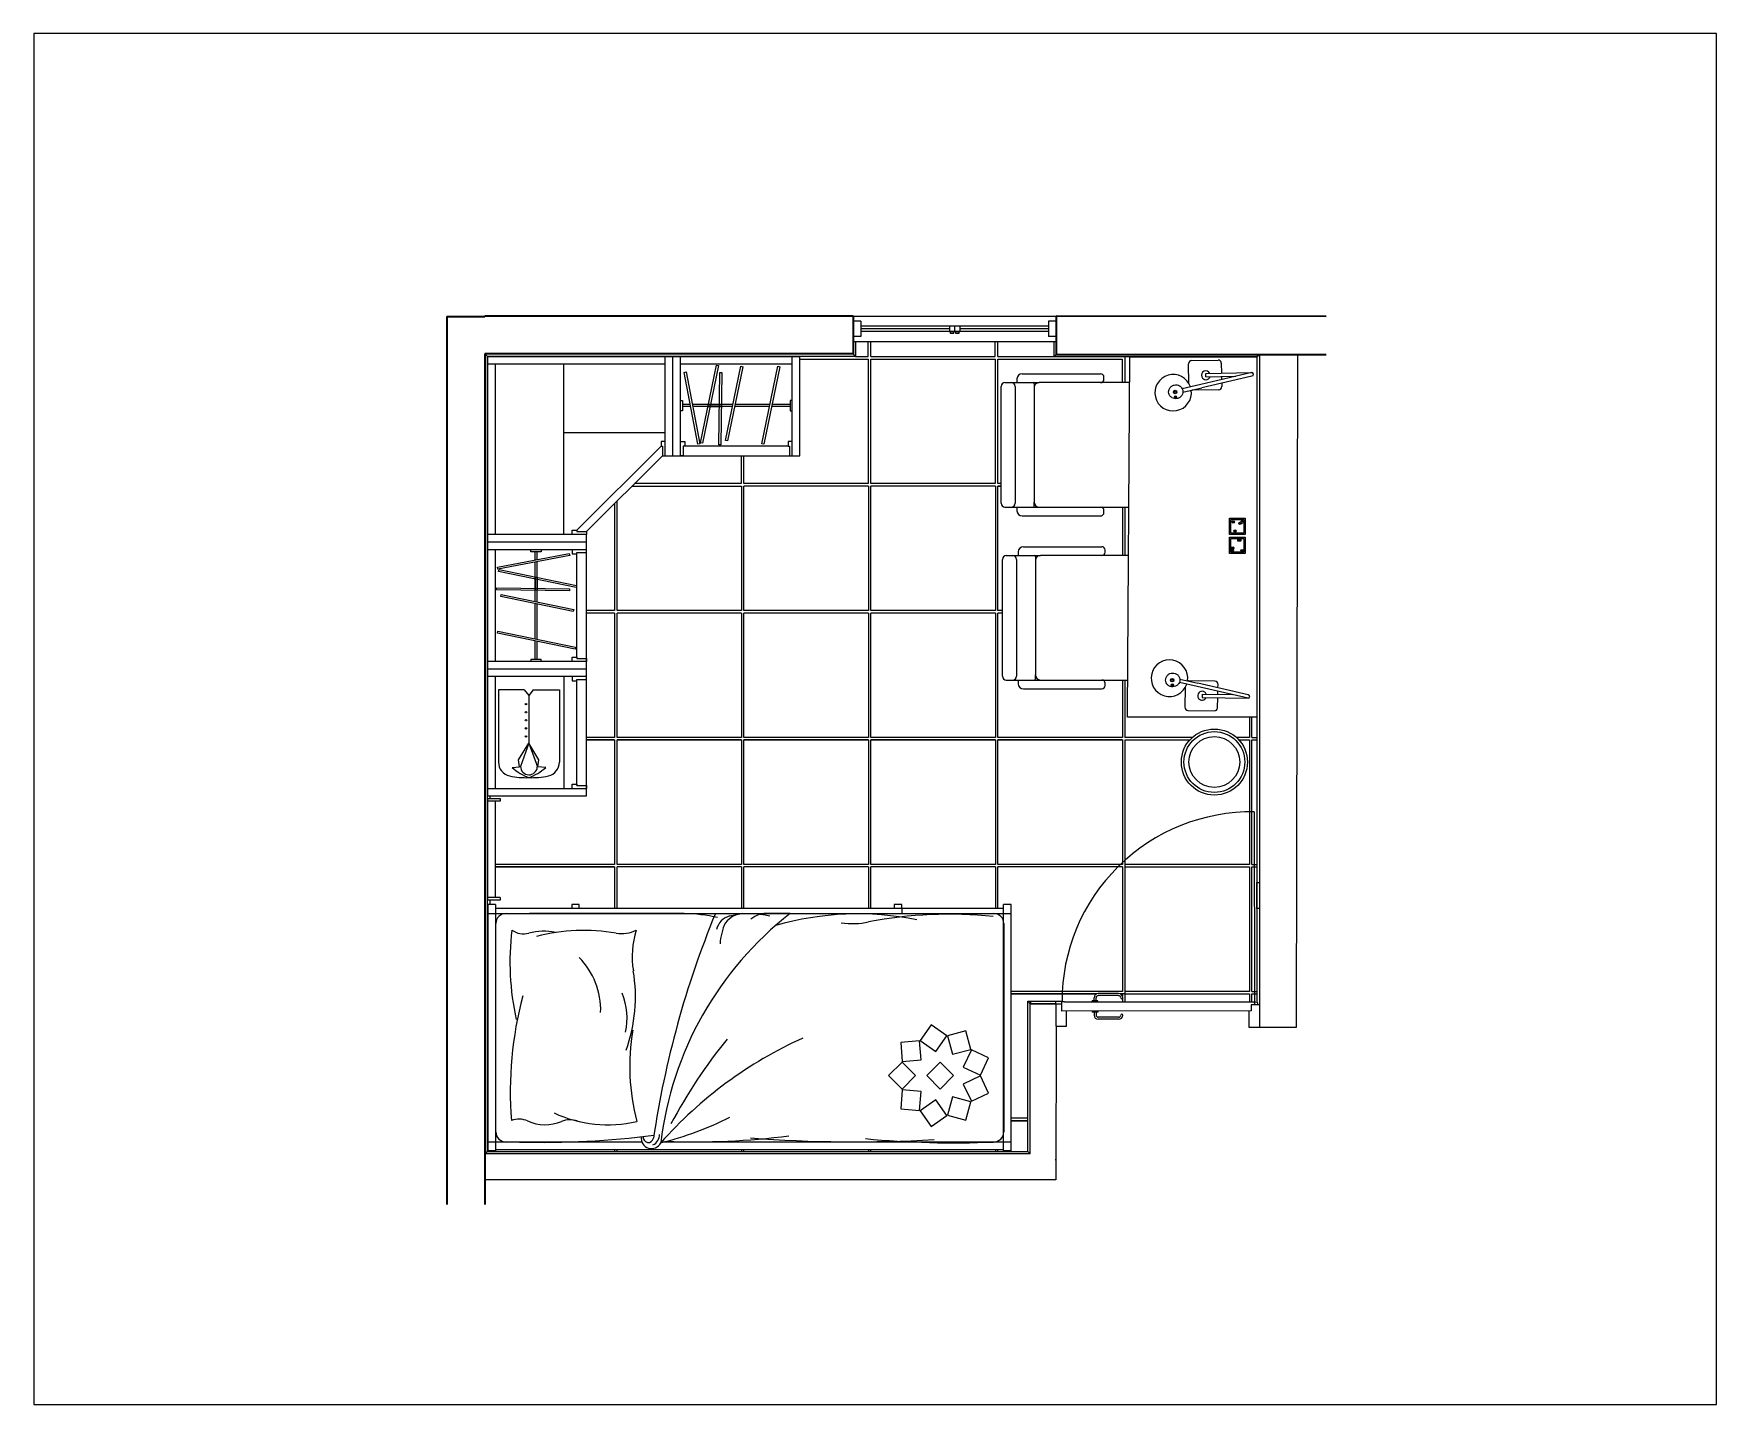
# Paper-space layout 'Layout1' of a CAD drawing. Header units: millimetres. Extents: x 26 to 357, y 0 to 270.
# The model-space entities are those that its viewports show. They can reach past a viewport. Long polylines and large blocks are cut down to what shows.
import ezdxf

# ---------------------------------------------------------------- set-up
doc = ezdxf.new("R2010")
doc.units = ezdxf.units.MM
for name, color, linetype, lineweight in [('A-DOOR-FULL', 9, 'Continuous', 25), ('A-FURN', 2, 'Continuous', 18), ('A-GLAZ-FULL', 4, 'Continuous', 25), ('A-WALL-FULL-EXTR', 3, 'Continuous', 35), ('A-WALL-FULL-INTR', 1, 'Continuous', 25), ('INFISSI_sez', 32, 'Continuous', 9)]:
    doc.layers.add(name, color=color, linetype=linetype, lineweight=lineweight)
for name, color, linetype in [('A-FLOR', 11, 'Continuous'), ('A-MIRROR', 8, 'Continuous'), ('BATTISCOPA', 10, 'Continuous')]:
    doc.layers.add(name, color=color, linetype=linetype)

msp = doc.modelspace()

# ---------------------------------------------------------------- linework, layer by layer
msp.add_line((4776.35, 1520.41, 24.58), (4776.35, 1520.14, 24.58))
at = {"layer": 'A-DOOR-FULL'}
for p, q in [((4852.31, 1594.95), (4852.33, 1520.17)), ((4774.33, 1510.54), (4774.33, 1519.4)), ((4774.33, 1519.4), (4776.34, 1519.4)), ((4776.35, 1520.15, 24.58), (4776.38, 1516.53)), ((4777.55, 1520.15), (4776.35, 1520.15, 24.58)), ((4777.55, 1520.15), (4852.33, 1520.17)), ((4788.52, 1520.16), (4788.52, 1520.56)), ((4790.73, 1520.56), (4788.52, 1520.56)), ((4789.22, 1520.56), (4789.22, 1521.77)), ((4790.03, 1520.56), (4790.03, 1521.77)), ((4790.73, 1520.16), (4790.73, 1520.56)), ((4798.89, 1523.38), (4790.83, 1523.38)), ((4798.89, 1522.58), (4790.83, 1522.58)), ((4851.1, 1518.97), (4851.1, 1516.55)), ((4854.33, 1518.97), (4851.1, 1518.97)), ((4852.33, 1520.17), (4852.33, 1518.97)), ((4851.1, 1516.55), (4776.38, 1516.53)), ((4778.36, 1510.54), (4778.36, 1516.53)), ((4788.52, 1516.53), (4788.52, 1516.13)), ((4790.73, 1516.13), (4788.52, 1516.13)), ((4789.22, 1516.13), (4789.22, 1514.92)), ((4790.03, 1516.13), (4790.03, 1514.92)), ((4790.73, 1516.53), (4790.73, 1516.13)), ((4798.89, 1514.11), (4790.83, 1514.11)), ((4798.89, 1513.31), (4790.83, 1513.31)), ((4850.3, 1510.1), (4850.3, 1516.55)), ((4774.33, 1510.54), (4778.36, 1510.54)), ((4854.33, 1510.1), (4850.3, 1510.1))]:
    msp.add_line(p, q, dxfattribs=at)
msp.add_circle((4853.02, 1519.57), 0.604, dxfattribs=at)
for centre, radius, start, end in [((4851.14, 1520.43), 74.53, 89.1018, 180.21539), ((4790.83, 1521.77), 1.61, 90, 180), ((4790.83, 1521.77), 0.806, 90, 180), ((4798.89, 1521.77), 1.61, 0, 90), ((4798.89, 1521.77), 0.806, 0, 90), ((4800.1, 1521.8), 0.404, 184.96768, 355.03232), ((4790.83, 1514.92), 1.61, 180, 270), ((4790.83, 1514.92), 0.806, 180, 270), ((4798.89, 1514.92), 0.806, 270, 0), ((4798.89, 1514.92), 1.61, 270, 0), ((4800.1, 1514.89), 0.404, 4.96768, 175.03232)]:
    msp.add_arc(centre, radius, start, end, dxfattribs=at)
at = {"layer": 'A-FLOR'}
for p, q in [((4700.33, 1774.28), (4700.33, 1780.19)), ((4701.33, 1774.28), (4701.33, 1780.19)), ((4750.33, 1774.28), (4750.33, 1780.19)), ((4751.33, 1774.28), (4751.33, 1780.19)), ((4601.33, 1774.28), (4601.33, 1774.22)), ((4695.33, 1774.28), (4700.33, 1774.28)), ((4701.33, 1774.28), (4750.33, 1774.28)), ((4751.33, 1774.28), (4773.33, 1774.28)), ((4751.33, 1724.28), (4751.33, 1773.28)), ((4751.33, 1773.28), (4800.33, 1773.28)), ((4800.33, 1773.28), (4800.33, 1763.99)), ((4801.33, 1774.28), (4801.33, 1763.99)), ((4550.38, 1723.28), (4550.33, 1723.28)), ((4700.38, 1723.28), (4651.38, 1723.28)), ((4750.38, 1723.28), (4701.38, 1723.28)), ((4752.62, 1724.28), (4751.33, 1724.28)), ((4751.38, 1674.28), (4751.38, 1723.28)), ((4751.38, 1723.28), (4752.62, 1723.28)), ((4752.62, 1723.28), (4751.38, 1723.28)), ((4800.38, 1714.99), (4800.38, 1695.89)), ((4801.38, 1714.99), (4801.38, 1695.89)), ((4600.38, 1673.28), (4589.38, 1673.28)), ((4650.38, 1673.28), (4601.38, 1673.28)), ((4700.38, 1673.28), (4651.38, 1673.28)), ((4750.38, 1673.28), (4701.38, 1673.28)), ((4753.12, 1674.28), (4751.38, 1674.28)), ((4753.12, 1673.28), (4751.38, 1673.28)), ((4751.38, 1624.28), (4751.38, 1673.28)), ((4800.38, 1646.89), (4800.38, 1624.28)), ((4801.38, 1646.89), (4801.38, 1624.28)), ((4850.38, 1632.22), (4850.38, 1624.28)), ((4851.38, 1624.28), (4851.38, 1632.22)), ((4600.38, 1623.28), (4589.38, 1623.28)), ((4650.38, 1623.28), (4601.38, 1623.28)), ((4700.38, 1623.28), (4651.38, 1623.28)), ((4750.38, 1623.28), (4701.38, 1623.28)), ((4800.38, 1624.28), (4751.38, 1624.28)), ((4800.38, 1623.28), (4751.38, 1623.28)), ((4751.38, 1574.28), (4751.38, 1623.28)), ((4751.38, 1623.28), (4800.38, 1623.28)), ((4800.38, 1623.28), (4800.38, 1574.28)), ((4827.91, 1624.28), (4801.38, 1624.28)), ((4801.38, 1623.28), (4801.38, 1573.28)), ((4801.38, 1623.28), (4826.91, 1623.28)), ((4850.38, 1624.28), (4845.24, 1624.28)), ((4846.25, 1623.28), (4850.38, 1623.28)), ((4850.38, 1623.28), (4850.38, 1574.28)), ((4851.38, 1624.28), (4853.33, 1624.28)), ((4851.38, 1623.28), (4853.33, 1623.28)), ((4851.38, 1574.28), (4851.38, 1623.28)), ((4600.38, 1573.28), (4553.38, 1573.28)), ((4650.38, 1573.28), (4601.38, 1573.28)), ((4700.38, 1573.28), (4651.38, 1573.28)), ((4750.38, 1573.28), (4701.38, 1573.28)), ((4800.38, 1574.28), (4751.38, 1574.28)), ((4800.38, 1573.28), (4751.38, 1573.28)), ((4751.38, 1556.95), (4751.38, 1573.28)), ((4800.38, 1573.28), (4800.38, 1524.28)), ((4850.38, 1574.28), (4801.38, 1574.28)), ((4801.38, 1573.28), (4801.38, 1523.28)), ((4801.38, 1573.28), (4850.38, 1573.28)), ((4850.38, 1573.28), (4850.38, 1524.28)), ((4851.38, 1574.28), (4853.33, 1574.28)), ((4851.38, 1573.28), (4853.33, 1573.28)), ((4851.38, 1524.28), (4851.38, 1573.28)), ((4751.38, 1554.57), (4751.38, 1554.95)), ((4753.68, 1524.28), (4753.54, 1524.28)), ((4800.38, 1524.28), (4756.54, 1524.28)), ((4850.38, 1524.28), (4801.38, 1524.28)), ((4851.38, 1524.28), (4853.33, 1524.28)), ((4550.54, 1523.28), (4550.38, 1523.28)), ((4753.54, 1523.28), (4753.68, 1523.28)), ((4753.68, 1523.28), (4753.54, 1523.28)), ((4756.54, 1523.28), (4790.27, 1523.28)), ((4790.27, 1523.28), (4756.54, 1523.28)), ((4801.38, 1523.28), (4799.46, 1523.28)), ((4799.46, 1523.28), (4800.38, 1523.28)), ((4800.38, 1523.28), (4800.38, 1522.39)), ((4800.38, 1521.51), (4800.38, 1520.16)), ((4801.38, 1523.28), (4801.38, 1520.16)), ((4801.38, 1523.28), (4850.38, 1523.28)), ((4850.38, 1523.28), (4850.38, 1520.17)), ((4851.38, 1520.17), (4851.38, 1523.28)), ((4851.38, 1523.28), (4853.33, 1523.28)), ((4550.54, 1473.28), (4550.38, 1473.28)), ((4585.58, 1473.28), (4585.44, 1473.28)), ((4753.68, 1474.28), (4753.54, 1474.28)), ((4753.54, 1473.28), (4753.68, 1473.28)), ((4753.68, 1473.28), (4753.54, 1473.28)), ((4763.1, 1474.28), (4756.54, 1474.28)), ((4756.54, 1473.28), (4763.1, 1473.28)), ((4763.1, 1473.28), (4756.54, 1473.28)), ((4751.38, 1461.25), (4751.38, 1461.95))]:
    msp.add_line(p, q, dxfattribs=at)
for points in [[(4673.38, 1773.28), (4700.33, 1773.28), (4700.33, 1724.28), (4651.33, 1724.28), (4651.33, 1735.22)], [(4650.33, 1735.22), (4650.33, 1724.28), (4608.32, 1724.28)], [(4607.32, 1723.28), (4650.38, 1723.28), (4650.38, 1674.28), (4601.38, 1674.28), (4601.38, 1717.34)], [(4700.38, 1723.28), (4700.38, 1674.28), (4651.38, 1674.28), (4651.38, 1723.28)], [(4750.38, 1723.28), (4750.38, 1674.28), (4701.38, 1674.28), (4701.38, 1723.28)], [(4600.38, 1716.34), (4600.38, 1674.28), (4589.38, 1674.28)], [(4600.38, 1673.28), (4600.38, 1624.28), (4589.38, 1624.28)], [(4650.38, 1673.28), (4650.38, 1624.28), (4601.38, 1624.28), (4601.38, 1673.28)], [(4700.38, 1673.28), (4700.38, 1624.28), (4651.38, 1624.28), (4651.38, 1673.28)], [(4750.38, 1673.28), (4750.38, 1624.28), (4701.38, 1624.28), (4701.38, 1673.28)], [(4589.38, 1623.28), (4600.38, 1623.28), (4600.38, 1574.28), (4553.38, 1574.28)], [(4551.38, 1600.22), (4551.38, 1601.22)], [(4553.38, 1573.28), (4600.38, 1573.28), (4600.38, 1556.95)], [(4601.38, 1556.95), (4601.38, 1573.28)], [(4650.38, 1573.28), (4650.38, 1556.95)], [(4651.38, 1556.95), (4651.38, 1573.28)], [(4700.38, 1573.28), (4700.38, 1556.95)], [(4701.38, 1556.95), (4701.38, 1573.28)], [(4750.38, 1573.28), (4750.38, 1556.95)], [(4551.38, 1558.45), (4551.38, 1560.22)], [(4600.38, 1554.95), (4600.38, 1554.9)], [(4601.38, 1554.9), (4601.38, 1554.95)], [(4750.38, 1554.95), (4750.38, 1554.89)], [(4585.44, 1473.28), (4585.58, 1473.28)], [(4700.38, 1465.04), (4700.38, 1464.95)], [(4701.38, 1464.95), (4701.38, 1465.05)], [(4551.38, 1461.25), (4551.38, 1461.45)], [(4600.38, 1461.95), (4600.38, 1461.25)], [(4601.38, 1461.25), (4601.38, 1461.95)], [(4650.38, 1461.95), (4650.38, 1461.25)], [(4651.38, 1461.25), (4651.38, 1461.95)], [(4700.38, 1461.95), (4700.38, 1461.25)], [(4701.38, 1461.25), (4701.38, 1461.95)], [(4750.38, 1461.95), (4750.38, 1461.25)]]:
    msp.add_lwpolyline(points, dxfattribs=at)
for points in [[(4750.33, 1724.28), (4701.33, 1724.28), (4701.33, 1773.28), (4750.33, 1773.28)], [(4601.38, 1723.28)], [(4650.38, 1574.28), (4601.38, 1574.28), (4601.38, 1623.28), (4650.38, 1623.28)], [(4700.38, 1574.28), (4651.38, 1574.28), (4651.38, 1623.28), (4700.38, 1623.28)], [(4750.38, 1574.28), (4701.38, 1574.28), (4701.38, 1623.28), (4750.38, 1623.28)]]:
    msp.add_lwpolyline(points, close=True, dxfattribs=at)
at = {"layer": 'A-FURN'}
for p, q in [((4732.33, 1786.19), (4732.33, 1784.19)), ((4732.33, 1784.19), (4736.33, 1784.19)), ((4734.33, 1786.19), (4734.33, 1784.19)), ((4736.33, 1786.19), (4736.33, 1784.19)), ((4673.38, 1774.22), (4550.38, 1774.22)), ((4550.38, 1774.22), (4550.38, 1601.22)), ((4620.38, 1771.22), (4550.38, 1771.22)), ((4553.38, 1771.22), (4553.38, 1704.22)), ((4580.38, 1704.22), (4580.38, 1771.22)), ((4620.38, 1735.22), (4620.38, 1774.22)), ((4623.38, 1735.22), (4623.38, 1774.22)), ((4626.38, 1735.22), (4626.38, 1774.22)), ((4670.38, 1771.22), (4626.38, 1771.22)), ((4670.38, 1735.22), (4670.38, 1774.22)), ((4673.38, 1735.22), (4673.38, 1774.22)), ((4854.33, 1775.1), (4774.33, 1775.1)), ((4802.43, 1633.97), (4803.27, 1774.22)), ((4803.27, 1774.22), (4853.27, 1774.22)), ((4853.27, 1774.22), (4853.27, 1632.22)), ((4752.62, 1716.49), (4752.62, 1762.49)), ((4754.12, 1763.99), (4756.67, 1763.99)), ((4756.67, 1763.99), (4765.21, 1763.99)), ((4758.17, 1762.49), (4758.17, 1716.49)), ((4758.87, 1765.49), (4758.87, 1763.99)), ((4758.87, 1763.99), (4767.61, 1763.99)), ((4760.87, 1767.49), (4791.81, 1767.49)), ((4765.61, 1763.59), (4765.61, 1761.99)), ((4793.11, 1765.29), (4793.11, 1766.19)), ((4620.38, 1744.22), (4580.38, 1744.22)), ((4585.59, 1705.88), (4618.72, 1739.02)), ((4620.38, 1740.81), (4618.72, 1740.81)), ((4618.72, 1740.81), (4618.72, 1739.02)), ((4618.72, 1739.02), (4619.27, 1739.02)), ((4619.27, 1739.02), (4619.27, 1735.22)), ((4626.38, 1740.81), (4628.04, 1740.81)), ((4628.04, 1739.02), (4627.49, 1739.02)), ((4627.49, 1739.02), (4627.49, 1735.22)), ((4628.04, 1740.81), (4628.04, 1739.02)), ((4668.72, 1739.02), (4628.04, 1739.02)), ((4670.38, 1740.81), (4668.72, 1740.81)), ((4668.72, 1740.81), (4668.72, 1739.02)), ((4668.72, 1739.02), (4669.27, 1739.02)), ((4669.27, 1739.02), (4669.27, 1735.22)), ((4619.27, 1735.22), (4589.38, 1705.34)), ((4619.27, 1735.22), (4620.38, 1735.22)), ((4620.38, 1735.22), (4673.38, 1735.22)), ((4627.49, 1735.22), (4626.38, 1735.22)), ((4669.27, 1735.22), (4670.38, 1735.22)), ((4765.61, 1715.39), (4765.61, 1716.99)), ((4754.12, 1714.99), (4756.67, 1714.99)), ((4756.67, 1714.99), (4765.21, 1714.99)), ((4758.87, 1714.99), (4758.87, 1713.5)), ((4758.87, 1714.99), (4767.61, 1714.99)), ((4760.87, 1711.5), (4791.81, 1711.5)), ((4793.11, 1712.8), (4793.11, 1713.69)), ((4589.38, 1704.22), (4550.38, 1704.22)), ((4583.79, 1704.22), (4583.79, 1705.88)), ((4583.79, 1705.88), (4585.59, 1705.88)), ((4585.59, 1705.88), (4585.59, 1705.34)), ((4585.59, 1705.34), (4589.38, 1705.34)), ((4589.38, 1705.34), (4589.38, 1704.22)), ((4589.38, 1601.22), (4589.38, 1704.22)), ((4589.38, 1701.22), (4550.38, 1701.22)), ((4589.38, 1698.22), (4550.38, 1698.22)), ((4553.38, 1698.22), (4553.38, 1654.22)), ((4583.79, 1698.22), (4583.79, 1696.56)), ((4583.79, 1696.56), (4585.59, 1696.56)), ((4585.59, 1696.56), (4585.59, 1697.11)), ((4585.59, 1697.11), (4589.38, 1697.11)), ((4585.59, 1655.88), (4585.59, 1696.56)), ((4589.38, 1697.11), (4589.38, 1698.22)), ((4759.37, 1697.38), (4759.37, 1695.89)), ((4761.37, 1699.38), (4792.31, 1699.38)), ((4793.61, 1697.19), (4793.61, 1698.08)), ((4753.12, 1648.39), (4753.12, 1694.39)), ((4754.62, 1695.89), (4757.17, 1695.89)), ((4757.17, 1695.89), (4765.71, 1695.89)), ((4758.67, 1694.39), (4758.67, 1648.39)), ((4759.37, 1695.89), (4768.11, 1695.89)), ((4766.11, 1695.49), (4766.11, 1693.89)), ((4589.38, 1654.22), (4550.38, 1654.22)), ((4589.38, 1651.22), (4550.38, 1651.22)), ((4583.79, 1654.22), (4583.79, 1655.88)), ((4583.79, 1655.88), (4585.59, 1655.88)), ((4585.59, 1655.88), (4585.59, 1655.34)), ((4585.59, 1655.34), (4589.38, 1655.34)), ((4589.38, 1655.34), (4589.38, 1654.22)), ((4589.38, 1648.22), (4550.38, 1648.22)), ((4553.38, 1648.22), (4553.38, 1604.22)), ((4580.38, 1648.22), (4580.38, 1604.22)), ((4583.79, 1648.22), (4583.79, 1646.56)), ((4583.79, 1646.56), (4585.59, 1646.56)), ((4585.59, 1646.56), (4585.59, 1647.11)), ((4585.59, 1647.11), (4589.38, 1647.11)), ((4585.59, 1605.34), (4585.59, 1646.56)), ((4589.38, 1647.11), (4589.38, 1648.22)), ((4754.62, 1646.89), (4757.17, 1646.89)), ((4757.17, 1646.89), (4765.71, 1646.89)), ((4759.37, 1646.89), (4759.37, 1645.39)), ((4759.37, 1646.89), (4768.11, 1646.89)), ((4761.37, 1643.39), (4792.31, 1643.39)), ((4766.11, 1647.29), (4766.11, 1648.89)), ((4793.61, 1644.69), (4793.61, 1645.59)), ((4802.42, 1632.22), (4802.42, 1633.97)), ((4853.27, 1632.22), (4802.42, 1632.22)), ((4550.38, 1601.22), (4550.38, 1604.22)), ((4550.38, 1604.22), (4589.38, 1604.22)), ((4583.79, 1604.22), (4583.79, 1605.88)), ((4583.79, 1605.88), (4585.59, 1605.88)), ((4585.59, 1605.88), (4585.59, 1605.34)), ((4585.59, 1605.34), (4589.38, 1605.34)), ((4589.38, 1605.34), (4589.38, 1604.22)), ((4550.38, 1601.22), (4589.38, 1601.22)), ((4550.38, 1600.22), (4555.38, 1600.22)), ((4550.38, 1600.22), (4550.38, 1560.22)), ((4555.38, 1599.22), (4550.38, 1599.22)), ((4553.38, 1599.22), (4553.38, 1561.22)), ((4555.38, 1600.22), (4555.38, 1599.22)), ((4853.32, 1567.18, 24.58), (4854.32, 1567.18, 24.58)), ((4853.32, 1556.87, 24.58), (4853.32, 1567.18, 24.58)), ((4854.32, 1567.18, 24.58), (4854.32, 1556.87, 24.58)), ((4555.38, 1561.22), (4550.38, 1561.22)), ((4555.38, 1560.22), (4550.38, 1560.22)), ((4550.54, 1558.45), (4550.54, 1461.45)), ((4553.54, 1558.45), (4550.54, 1558.45)), ((4553.54, 1558.45), (4553.54, 1461.45)), ((4555.38, 1561.22), (4555.38, 1560.22)), ((4583.54, 1558.45), (4583.54, 1556.95)), ((4586.54, 1558.45), (4583.54, 1558.45)), ((4586.54, 1556.95), (4586.54, 1558.45)), ((4710.54, 1558.45), (4710.54, 1556.95)), ((4713.54, 1558.45), (4710.54, 1558.45)), ((4713.54, 1556.95), (4713.54, 1558.45)), ((4753.54, 1461.45), (4753.54, 1558.45)), ((4756.54, 1558.45), (4753.54, 1558.45)), ((4756.54, 1461.45), (4756.54, 1558.45)), ((4550.54, 1554.95), (4713.54, 1554.95)), ((4710.54, 1556.95), (4553.54, 1556.95)), ((4557.68, 1554.95), (4749.68, 1554.95)), ((4627.81, 1554.9), (4566.98, 1554.9)), ((4669.59, 1554.95), (4659.89, 1554.95)), ((4713.54, 1556.95), (4710.54, 1556.95)), ((4753.54, 1556.95), (4713.54, 1556.95)), ((4713.54, 1556.95), (4713.54, 1554.95)), ((4713.54, 1554.95), (4753.54, 1554.95)), ((4753.54, 1554.95), (4756.54, 1554.95)), ((4753.68, 1550.95), (4753.68, 1468.95)), ((4854.32, 1556.87, 24.58), (4853.32, 1556.87, 24.58)), ((4764.27, 1519.4, 25), (4764.27, 1520.4, 25)), ((4764.27, 1520.4, 25), (4774.11, 1520.4, 25)), ((4774.11, 1519.4, 25), (4764.27, 1519.4, 25)), ((4774.11, 1519.4, 25), (4774.11, 1520.4, 25)), ((4611.16, 1464.95), (4550.54, 1464.95)), ((4611.16, 1464.95), (4557.68, 1464.95)), ((4756.54, 1464.95), (4618.67, 1464.95)), ((4619.77, 1464.95), (4618.67, 1464.95)), ((4553.54, 1461.45), (4550.54, 1461.45)), ((4553.54, 1461.95), (4753.54, 1461.95)), ((4756.54, 1461.45), (4753.54, 1461.45))]:
    msp.add_line(p, q, dxfattribs=at)
for points in [[(4732.53, 1783.42), (4734.06, 1783.42), (4734.06, 1784.19), (4732.53, 1784.19)], [(4734.6, 1783.42), (4736.13, 1783.42), (4736.13, 1784.19), (4734.6, 1784.19)]]:
    msp.add_lwpolyline(points, close=True, dxfattribs=at)
for points in [[(4803.21, 1763.99), (4791.81, 1763.99), (4767.61, 1763.99, 0.414214), (4765.61, 1761.99), (4765.61, 1716.99, 0.414213), (4767.61, 1714.99), (4791.81, 1714.99), (4802.92, 1714.99)], [(4802.8, 1695.89), (4792.31, 1695.89), (4768.11, 1695.89, 0.414214), (4766.11, 1693.89), (4766.11, 1648.89, 0.414213), (4768.11, 1646.89), (4792.31, 1646.89), (4802.51, 1646.89)]]:
    msp.add_lwpolyline(points, format="xyb", dxfattribs=at)
for radius in [13, 11.96, 10]:
    msp.add_circle((4836.58, 1614.59, 24.58), radius, dxfattribs=at)
for centre, radius, start, end in [((4754.12, 1762.49), 1.5, 90, 180), ((4756.67, 1762.49), 1.5, 0, 90), ((4760.87, 1765.49), 2, 90, 180), ((4765.21, 1763.59), 0.4, 0, 90), ((4791.81, 1766.19), 1.3, 0, 90), ((4791.81, 1765.29), 1.3, 270, 0), ((4754.12, 1716.49), 1.5, 180, 270), ((4756.67, 1716.49), 1.5, 270, 0), ((4760.87, 1713.5), 2, 180, 270), ((4765.21, 1715.39), 0.4, 269.99993, 0), ((4791.81, 1713.69), 1.3, 0, 89.99996), ((4791.81, 1712.8), 1.3, 270, 0), ((4761.37, 1697.38), 2, 90, 180), ((4792.31, 1698.08), 1.3, 0, 90), ((4792.31, 1697.19), 1.3, 270, 0), ((4754.62, 1694.39), 1.5, 90, 180), ((4757.17, 1694.39), 1.5, 0, 90), ((4765.71, 1695.49), 0.4, 0, 90), ((4754.62, 1648.39), 1.5, 180, 270), ((4757.17, 1648.39), 1.5, 270, 0), ((4761.37, 1645.39), 2, 180, 270), ((4765.71, 1647.29), 0.4, 269.99993, 0), ((4792.31, 1645.59), 1.3, 0, 89.99996), ((4792.31, 1644.69), 1.3, 270, 0), ((4557.68, 1550.95), 4, 90, 180), ((4749.68, 1550.95), 4, 0, 90), ((4557.68, 1468.95), 4, 180, 270), ((4749.68, 1468.95), 4, 270, 0)]:
    msp.add_arc(centre, radius, start, end, dxfattribs=at)
at = {"layer": 'A-GLAZ-FULL'}
for p, q in [((4697.33, 1788.19), (4694.33, 1788.19)), ((4771.33, 1786.19), (4697.33, 1786.19)), ((4732.33, 1785.19), (4697.33, 1785.19)), ((4732.33, 1784.19), (4697.33, 1784.19)), ((4771.33, 1785.19), (4736.33, 1785.19)), ((4771.33, 1784.19), (4736.33, 1784.19)), ((4774.33, 1788.19), (4771.33, 1788.19)), ((4697.33, 1782.19), (4694.33, 1782.19)), ((4774.33, 1782.19), (4771.33, 1782.19))]:
    msp.add_line(p, q, dxfattribs=at)
at = {"layer": 'A-GLAZ-FULL', "ltscale": 0.001}
for p, q in [((4697.33, 1788.19), (4697.33, 1782.19)), ((4771.33, 1788.19), (4771.33, 1782.19))]:
    msp.add_line(p, q, dxfattribs=at)
at = {"layer": 'A-MIRROR'}
for p, q in [((4634.22, 1740.34), (4640.5, 1770.88)), ((4641.29, 1770.72), (4635.01, 1740.18)), ((4640.5, 1770.88), (4641.29, 1770.72)), ((4644.09, 1741.24), (4650.12, 1770.55)), ((4650.9, 1770.29), (4644.88, 1741.08)), ((4650.12, 1770.55), (4650.9, 1770.29)), ((4658.46, 1739.89), (4664.74, 1770.44)), ((4665.53, 1770.27), (4659.25, 1739.73)), ((4664.74, 1770.44), (4665.53, 1770.27)), ((4826.58, 1763.64), (4826.43, 1771.44)), ((4827.64, 1772.7), (4838.05, 1772.91)), ((4839.31, 1771.7), (4839.39, 1767.7)), ((4627.85, 1767.98), (4628.62, 1768.24)), ((4633.22, 1739.74), (4627.85, 1767.98)), ((4628.62, 1768.24), (4634.02, 1739.88)), ((4641.41, 1739.51), (4641.84, 1768.04)), ((4641.84, 1768.04), (4642.65, 1768.03)), ((4642.65, 1768.03), (4642.22, 1739.51)), ((4831.29, 1763.3), (4823.96, 1761.53)), ((4851.32, 1767.94), (4831.29, 1763.3)), ((4851.34, 1766.61), (4831.59, 1761.97)), ((4833.22, 1767.58), (4851.32, 1767.94)), ((4833.25, 1766.25), (4833.25, 1767.58)), ((4833.25, 1766.25), (4845.07, 1766.49)), ((4839.42, 1766.38), (4839.44, 1765.19)), ((4839.47, 1763.82), (4839.49, 1762.49)), ((4626.38, 1756.98), (4627.19, 1756.98)), ((4627.19, 1756.98), (4627.19, 1752.93)), ((4670.38, 1756.98), (4669.57, 1756.98)), ((4669.57, 1756.98), (4669.57, 1752.93)), ((4824.2, 1760.3), (4831.59, 1761.97)), ((4826.61, 1762.23), (4826.61, 1762.24)), ((4838.28, 1761.23), (4827.87, 1761.02)), ((4627.19, 1752.93), (4626.38, 1752.93)), ((4630.25, 1755.36), (4627.19, 1755.36)), ((4630.4, 1754.55), (4627.19, 1754.55)), ((4641.65, 1755.36), (4631.07, 1755.36)), ((4641.64, 1754.55), (4631.23, 1754.55)), ((4637.14, 1754.55), (4642.45, 1754.55)), ((4637.31, 1755.36), (4642.46, 1755.36)), ((4646.83, 1754.55), (4637.97, 1754.55)), ((4647, 1755.36), (4638.13, 1755.36)), ((4661.47, 1754.55), (4647.66, 1754.55)), ((4661.64, 1755.36), (4647.82, 1755.36)), ((4669.57, 1754.55), (4662.3, 1754.55)), ((4669.57, 1755.36), (4662.46, 1755.36)), ((4669.57, 1752.93), (4670.38, 1752.93)), ((4634.02, 1739.88), (4633.22, 1739.74)), ((4635.01, 1740.18), (4634.22, 1740.34)), ((4642.22, 1739.51), (4641.41, 1739.51)), ((4644.88, 1741.08), (4644.09, 1741.24)), ((4659.25, 1739.73), (4658.46, 1739.89)), ((4554.32, 1691.38), (4582.56, 1696.76)), ((4567.51, 1697.42), (4567.51, 1698.22)), ((4571.56, 1697.42), (4567.51, 1697.42)), ((4569.13, 1694.2), (4569.13, 1697.42)), ((4569.94, 1694.36), (4569.94, 1697.42)), ((4571.56, 1698.22), (4571.56, 1697.42)), ((4582.56, 1696.76), (4582.82, 1695.98)), ((4554.46, 1690.59), (4554.32, 1691.38)), ((4582.82, 1695.98), (4554.46, 1690.59)), ((4554.76, 1689.59), (4554.92, 1690.39)), ((4585.3, 1683.31), (4554.76, 1689.59)), ((4554.92, 1690.39), (4585.47, 1684.1)), ((4569.13, 1682.97), (4569.13, 1693.38)), ((4569.94, 1682.95), (4569.94, 1693.53)), ((4553.97, 1682.39), (4553.99, 1683.2)), ((4553.99, 1683.2), (4582.62, 1682.76)), ((4569.13, 1687.46), (4569.13, 1682.16)), ((4569.13, 1677.77), (4569.13, 1686.64)), ((4569.94, 1687.3), (4569.94, 1682.15)), ((4569.94, 1677.61), (4569.94, 1686.47)), ((4585.47, 1684.1), (4585.3, 1683.31)), ((4582.61, 1681.95), (4553.97, 1682.39)), ((4555.66, 1679.72), (4555.82, 1680.51)), ((4584.18, 1673.85), (4555.66, 1679.72)), ((4555.82, 1680.51), (4584.44, 1674.62)), ((4569.13, 1663.13), (4569.13, 1676.95)), ((4569.94, 1662.97), (4569.94, 1676.78)), ((4582.62, 1682.76), (4582.61, 1681.95)), ((4584.44, 1674.62), (4584.18, 1673.85)), ((4554.31, 1665.36), (4554.47, 1666.15)), ((4584.85, 1659.07), (4554.31, 1665.36)), ((4554.47, 1666.15), (4585.02, 1659.86)), ((4569.13, 1655.03), (4569.13, 1662.31)), ((4569.94, 1655.03), (4569.94, 1662.14)), ((4585.02, 1659.86), (4584.85, 1659.07)), ((4571.56, 1655.03), (4567.51, 1655.03)), ((4567.51, 1655.03), (4567.51, 1654.22)), ((4571.56, 1654.22), (4571.56, 1655.03)), ((4829.83, 1644.34), (4822.8, 1645.96, -10.42)), ((4822.98, 1647.28), (4830.13, 1645.66)), ((4825.12, 1644), (4824.97, 1636.2)), ((4825.15, 1645.41), (4825.15, 1645.4)), ((4836.82, 1646.41), (4826.41, 1646.62)), ((4849.86, 1639.7), (4829.83, 1644.34)), ((4849.88, 1641.02), (4830.13, 1645.66)), ((4838.01, 1643.81), (4838.03, 1645.15)), ((4564.88, 1643.07, 24.58), (4554.71, 1643.07, 24.58)), ((4554.71, 1643.07, 24.58), (4554.71, 1614.52, 24.58)), ((4564.88, 1643.07, 24.58), (4566.6, 1640.8, 24.58)), ((4568.31, 1643.07, 24.58), (4566.6, 1640.8, 24.58)), ((4566.6, 1640.8, 24.58), (4566.6, 1622.08, 24.58)), ((4568.31, 1643.07, 24.58), (4578.69, 1643.07, 24.58)), ((4578.69, 1643.07, 24.58), (4578.69, 1614.52, 24.58)), ((4831.76, 1640.06), (4849.86, 1639.7)), ((4831.79, 1641.38), (4843.61, 1641.15)), ((4831.79, 1641.38), (4831.79, 1640.06)), ((4837.85, 1635.94), (4837.93, 1639.94)), ((4837.96, 1641.26), (4837.98, 1642.45)), ((4826.18, 1634.94), (4836.59, 1634.73)), ((4562.54, 1615.49, 24.58), (4566.6, 1622.08, 24.58)), ((4566.6, 1622.08, 24.58), (4563.39, 1612.86, 24.58)), ((4566.6, 1622.08, 24.58), (4570.01, 1612.65, 24.58)), ((4570.65, 1615.49, 24.58), (4566.6, 1622.08, 24.58)), ((4560.08, 1612.49, 24.58), (4562.98, 1612.65, 24.58)), ((4562.98, 1612.65, 24.58), (4562.54, 1615.49, 24.58)), ((4570.21, 1612.65, 24.58), (4570.65, 1615.49, 24.58)), ((4573.32, 1612.49, 24.58), (4570.22, 1612.67, 24.58)), ((4725.09, 1511.1), (4720.79, 1504.96)), ((4731.24, 1506.8), (4725.09, 1511.1)), ((4720.54, 1504.81), (4713.07, 1504.16)), ((4713.07, 1504.16), (4713.72, 1496.68)), ((4721.19, 1497.34), (4720.54, 1504.81)), ((4720.79, 1504.96), (4726.94, 1500.65)), ((4726.94, 1500.65), (4731.24, 1506.8)), ((4738.77, 1508.69), (4731.53, 1506.75)), ((4731.53, 1506.75), (4733.47, 1499.5)), ((4740.71, 1501.44), (4738.77, 1508.69)), ((4733.47, 1499.5), (4740.71, 1501.44)), ((4740.9, 1501.22), (4737.73, 1494.42)), ((4747.7, 1498.05), (4740.9, 1501.22)), ((4744.53, 1491.25), (4747.7, 1498.05)), ((4713.62, 1496.41), (4708.32, 1491.1)), ((4708.32, 1491.1), (4713.62, 1485.8)), ((4718.92, 1491.1), (4713.62, 1496.41)), ((4713.62, 1485.8), (4718.92, 1491.1)), ((4713.72, 1496.68), (4721.19, 1497.34)), ((4728.62, 1496.41), (4723.32, 1491.1)), ((4723.32, 1491.1), (4728.62, 1485.8)), ((4733.92, 1491.1), (4728.62, 1496.41)), ((4728.62, 1485.8), (4733.92, 1491.1)), ((4737.73, 1494.42), (4744.53, 1491.25)), ((4744.53, 1490.96), (4737.73, 1487.79)), ((4747.7, 1484.16), (4744.53, 1490.96)), ((4713.72, 1485.53), (4713.07, 1478.05)), ((4721.19, 1484.87), (4713.72, 1485.53)), ((4720.54, 1477.4), (4721.19, 1484.87)), ((4737.73, 1487.79), (4740.9, 1480.99)), ((4740.9, 1480.99), (4747.7, 1484.16)), ((4713.07, 1478.05), (4720.54, 1477.4)), ((4726.94, 1481.56), (4720.79, 1477.25)), ((4731.24, 1475.41), (4726.94, 1481.56)), ((4733.47, 1482.71), (4731.53, 1475.46)), ((4740.71, 1480.77), (4733.47, 1482.71)), ((4738.77, 1473.52), (4740.71, 1480.77)), ((4720.79, 1477.25), (4725.09, 1471.11)), ((4725.09, 1471.11), (4731.24, 1475.41)), ((4731.53, 1475.46), (4738.77, 1473.52))]:
    msp.add_line(p, q, dxfattribs=at)
msp.add_lwpolyline([(4820.79, 1763.06, -0.095681), (4821.89, 1763.09, -0.097282), (4822.9, 1762.72, -0.099637), (4823.69, 1761.99, -0.101368), (4824.13, 1761.02, -0.101368), (4824.15, 1759.96, -0.099637), (4823.75, 1758.96, -0.097282), (4823, 1758.19, -0.095681), (4821.99, 1757.74, -0.095681), (4820.89, 1757.71, -0.097282), (4819.88, 1758.08, -0.099637), (4819.08, 1758.81, -0.101368), (4818.65, 1759.78, -0.101368), (4818.63, 1760.84, -0.099637), (4819.03, 1761.84, -0.097282), (4819.78, 1762.61, -0.095681)], format="xyb", close=True, dxfattribs=at)
at = {"layer": 'A-MIRROR', "elevation": 24.58}
for points in [[(4842.58, 1704.26), (4842.58, 1710.58), (4848.72, 1710.58), (4848.72, 1704.26)], [(4843.08, 1704.76), (4843.08, 1710.08), (4848.22, 1710.08), (4848.22, 1704.76)], [(4848.65, 1703.09), (4848.65, 1696.77), (4842.58, 1696.77), (4842.58, 1703.09)], [(4848.15, 1702.59), (4848.15, 1697.27), (4843.08, 1697.27), (4843.08, 1702.59)]]:
    msp.add_lwpolyline(points, close=True, dxfattribs=at)
at = {"layer": 'A-MIRROR'}
for points, elevation in [([(4847.03, 1702.17), (4847.03, 1701.61, -0.414214), (4846.93, 1701.51), (4845.95, 1701.51, -0.414214), (4845.85, 1701.61), (4845.85, 1702.17, -0.414214), (4845.95, 1702.27), (4846.93, 1702.27, -0.414214)], 24.58), ([(4819.59, 1649.58, -0.095681), (4820.69, 1649.61, -0.097282), (4821.7, 1649.24, -0.099637), (4822.5, 1648.51, -0.101368), (4822.93, 1647.54, -0.101368), (4822.95, 1646.48, -0.099637), (4822.55, 1645.48, -0.097282), (4821.8, 1644.71, -0.095681), (4820.79, 1644.27, -0.095681), (4819.69, 1644.23, -0.097282), (4818.68, 1644.61, -0.099637), (4817.89, 1645.34, -0.101368), (4817.45, 1646.3, -0.101368), (4817.43, 1647.36, -0.099637), (4817.83, 1648.36, -0.097282), (4818.58, 1649.14, -0.095681)], -10.42)]:
    msp.add_lwpolyline(points, format="xyb", close=True, dxfattribs=dict(at, elevation=elevation))
for centre, radius in [((4821.15, 1760.31), 0.684), ((4821.15, 1760.31), 0.445), ((4821.27, 1758.36), 0.439), ((4821.27, 1758.36), 0.298), ((4844.01, 1709.1, 24.58), 0.487), ((4844.01, 1709.1, 24.58), 0.0807), ((4844.69, 1705.54, 24.58), 0.487), ((4844.69, 1705.54, 24.58), 0.0799), ((4846.69, 1708.61, 24.58), 0.487), ((4846.69, 1708.61, 24.58), 0.101), ((4847.39, 1709.1, 24.58), 0.047), ((4843.6, 1697.79, 24.58), 0.487), ((4843.81, 1698.8, 24.58), 0.487), ((4843.6, 1697.79, 24.58), 0.0807), ((4843.81, 1698.8, 24.58), 0.0807), ((4847.47, 1697.86, 24.58), 0.487), ((4847.47, 1697.86, 24.58), 0.0807), ((4819.95, 1646.83, -10.42), 0.684), ((4819.95, 1646.83, -10.42), 0.445), ((4820.07, 1644.89, -10.42), 0.439), ((4820.07, 1644.89, -10.42), 0.298), ((4565.55, 1637.39, 24.58), 0.278), ((4565.55, 1634.22, 24.58), 0.278), ((4565.55, 1631.04, 24.58), 0.278), ((4565.55, 1627.86, 24.58), 0.278), ((4565.55, 1624.68, 24.58), 0.278)]:
    msp.add_circle(centre, radius, dxfattribs=at)
for centre, radius, start, end in [((4827.67, 1771.47), 1.24, 91.13961, 181.13961), ((4838.07, 1771.67), 1.24, 1.13961, 91.13961), ((4820.36, 1760.04), 7.19, 18.8835, 8.00991), ((4833.23, 1766.92), 1.76, 23.21803, 203.21803), ((4833.23, 1766.92), 1.76, 203.21803, 339.06119), ((4838.26, 1762.47), 1.24, 271.13961, 1.13961), ((4851.33, 1767.28), 0.661, 271.13961, 91.13961), ((4827.85, 1762.26), 1.24, 255.67392, 271.13961), ((4847.39, 1709.1, 24.58), 0.487, 244.43268, 186.37376), ((4818.9, 1647.6), 7.19, 351.99009, 341.1165), ((4826.39, 1645.38), 1.24, 88.86039, 104.32608), ((4836.8, 1645.17), 1.24, 358.86039, 88.86039), ((4831.77, 1640.72), 1.76, 156.78197, 336.78197), ((4831.77, 1640.72), 1.76, 20.93881, 156.78197), ((4849.87, 1640.36), 0.661, 268.86039, 88.86039), ((4826.21, 1636.17), 1.24, 178.86039, 268.86039), ((4836.61, 1635.97), 1.24, 268.86039, 358.86039), ((4560.21, 1614.52, 24.58), 5.5, 180, 257.81628), ((4572.95, 1626.28, 24.58), 18.86, 227.00028, 250.98872), ((4566.7, 1612.86, 24.58), 3.31, 180, 356.59086), ((4560.45, 1626.28, 24.58), 18.86, 289.01128, 312.99972), ((4573.19, 1614.52, 24.58), 5.5, 282.18372, 0), ((4565.68, 1639.85, 24.58), 31.42, 257.81628, 272.04589), ((4567.72, 1639.85, 24.58), 31.42, 267.95411, 282.18372), ((4989.57, 1411.07), 377.9, 157.62112, 171.5801), ((4752.17, 1448.83), 134.47, 127.88897, 173.23924), ((4626.97, 1492.12), 62.79, 77.08904, 89.23129), ((4647.38, 1547.21), 6.92, 102.88269, 168.38686), ((4665.09, 1541.53), 23.2, 155.03386, 176.464), ((4651.8, 1544.97), 10.01, 94.6849, 140.59841), ((4653.67, 1519.71), 35.12, 76.92865, 102.88269), ((4660.53, 1544.31), 10.65, 86.60169, 127.7302), ((4696.19, 1437.66), 117.11, 78.53506, 106.03454), ((4693.96, 1583.92), 32.96, 262.47467, 281.34253), ((4731.93, 1389.43), 165.2, 83.89165, 100.98878), ((4664.55, 1535.82), 105.33, 173.14136, 192.42475), ((4564.58, 1554.82), 7.89, 234.37876, 285.19877), ((4572.37, 1526.13), 21.83, 77.31196, 105.19877), ((4588.41, 1472.44), 75.83, 80.37112, 104.25995), ((4603.21, 1559.71), 12.69, 260.37112, 296.96494), ((4641.8, 1537.96), 34.45, 162.35976, 189.39259), ((4565.85, 1517.06), 29.1, 357.82948, 45.00983), ((4546.06, 1522.13), 62.58, 340.35593, 9.39259), ((4702.88, 1485.08), 143.53, 164.89248, 184.68197), ((4579.97, 1513.85), 25.37, 347.14803, 22.38251), ((4691.99, 1494.59), 85.59, 170.32658, 194.59731), ((4743.24, 1354.24), 166.48, 114.38327, 138.45325), ((4806.55, 1374.61), 208.16, 141.03759, 152.08563), ((4562.85, 1465.8), 8.14, 65.78773, 111.71238), ((4573.03, 1488.46), 16.7, 245.78773, 292.88083), ((4597.83, 1522.16), 50.42, 245.11795, 282.98619), ((4582.83, 1465.25), 8.48, 69.01609, 112.88083), ((4584.96, 1597.85), 137.39, 284.18939, 296.30958), ((4572.46, 1796.46), 331.65, 268.37032, 277.53223), ((4614.97, 1466.46), 4.09, 171.6091, 333.93818), ((4613.72, 1466.83), 2.06, 171.29147, 348.1256), ((4613.98, 1467.64), 4.09, 292.60519, 4.49888), ((4631.63, 1761.25), 296.24, 267.89749, 277.26577), ((4695.28, 2015.72), 550.7, 265.6972, 273.22298), ((4734.05, 1831.83), 367.22, 264.55761, 272.43865)]:
    msp.add_arc(centre, radius, start, end, dxfattribs=at)
at = {"layer": 'A-WALL-FULL-EXTR'}
for p, q in [((4534.33, 1790.1), (4549.33, 1790.1)), ((4534.33, 1790.1), (4534.33, 1440.4)), ((4694.33, 1790.19), (4549.33, 1790.19)), ((4694.33, 1790.19), (4694.33, 1775.28)), ((4880.63, 1790.09), (4774.33, 1790.19)), ((4774.34, 1790.19), (4774.33, 1775.1)), ((4549.33, 1775.28), (4549.33, 1440.4)), ((4694.33, 1775.28), (4549.33, 1775.28)), ((4774.33, 1775.1), (4880.63, 1775.1))]:
    msp.add_line(p, q, dxfattribs=at)
at = {"layer": 'A-WALL-FULL-INTR'}
for p, q in [((4694.33, 1790.19), (4774.33, 1790.19)), ((4694.33, 1780.19), (4774.33, 1780.19)), ((4854.33, 1775.1), (4854.33, 1655.1)), ((4869.33, 1775.1), (4868.83, 1510.1)), ((4854.33, 1655.1), (4854.33, 1510.1)), ((4764.1, 1460.25), (4764.1, 1519.4)), ((4764.1, 1519.4), (4774.33, 1519.4)), ((4774.33, 1510.4), (4774.1, 1450.1)), ((4868.83, 1510.1), (4854.33, 1510.1)), ((4764.1, 1460.25), (4549.33, 1460.25)), ((4774.1, 1450.1), (4549.33, 1450.1))]:
    msp.add_line(p, q, dxfattribs=at)
at = {"layer": 'BATTISCOPA'}
for p, q in [((4695.33, 1780.19), (4695.33, 1774.28)), ((4773.33, 1780.19), (4773.33, 1774.28)), ((4550.33, 1774.28), (4549.33, 1775.28)), ((4550.33, 1461.25), (4550.33, 1774.28)), ((4695.33, 1774.28), (4550.33, 1774.28)), ((4695.33, 1774.28), (4694.33, 1775.28)), ((4773.33, 1774.28), (4774.33, 1775.1)), ((4773.33, 1774.28), (4853.33, 1774.28)), ((4853.33, 1774.28), (4854.33, 1775.1)), ((4853.33, 1774.28), (4853.33, 1520.09)), ((4763.1, 1520.4), (4776.35, 1520.41, 24.58)), ((4763.1, 1461.25), (4763.1, 1520.4)), ((4763.1, 1520.4), (4764.1, 1519.4)), ((4550.33, 1461.25), (4549.33, 1460.25)), ((4550.33, 1461.25), (4763.1, 1461.25)), ((4763.1, 1461.25), (4764.1, 1460.25))]:
    msp.add_line(p, q, dxfattribs=at)
at = {"layer": 'INFISSI_sez', "linetype": 'Continuous'}
for p, q in [((4774.14, 1466.74), (4774.14, 1466.24)), ((4774.14, 1457.74), (4774.14, 1458.24))]:
    msp.add_line(p, q, dxfattribs=at)

psp = doc.layouts.get("Layout1")

# ---------------------------------------------------------------- viewports
at = {"layer": '0', "view_target_point": (2734.39, 1777.84)}
psp.add_viewport(center=(191.34, 135.17), size=(331.27, 269.9039), view_center_point=(1968.58, -146.31), view_height=539.8078, dxfattribs=at)

doc.saveas('drawing.dxf')
